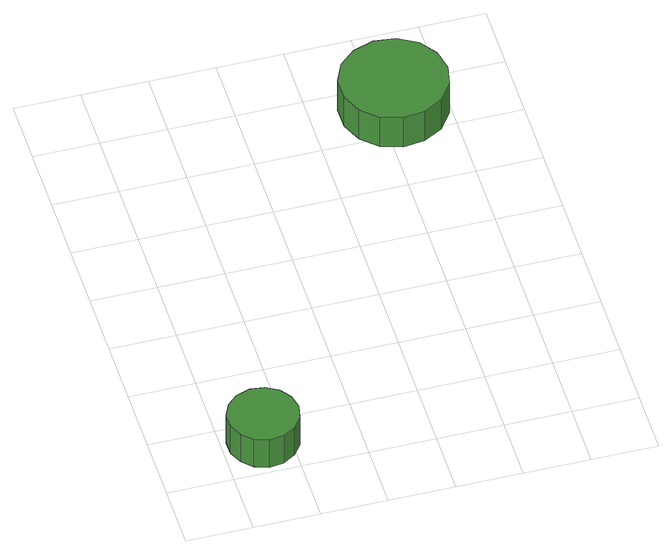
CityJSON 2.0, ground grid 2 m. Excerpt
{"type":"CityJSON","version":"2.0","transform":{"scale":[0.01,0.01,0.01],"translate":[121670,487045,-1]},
"CityObjects":{
"tree1":{"type":"SolitaryVegetationObject","attributes":{"function":"something"},"geometry":[{"type":"MultiSurface","lod":"1","boundaries":[[[0,1,2,3,4,5,6,7,8,9,10,11,12,13,14]],[[15,16,17,18,19,20,21,22,23,24,25,26,27,28,29]],[[0,29,28,1]],[[1,28,27,2]],[[2,27,26,3]],[[3,26,25,4]],[[4,25,24,5]],[[5,24,23,6]],[[6,23,22,7]],[[7,22,21,8]],[[8,21,20,9]],[[9,20,19,10]],[[10,19,18,11]],[[11,18,17,12]],[[12,17,16,13]],[[13,16,15,14]],[[14,15,29,0]]]}]},
"tree2":{"type":"SolitaryVegetationObject","attributes":{"function":"something"},"geometry":[{"type":"MultiSurface","lod":"1","boundaries":[[[30,31,32,33,34,35,36,37,38,39,40,41,42,43,44]],[[45,46,47,48,49,50,51,52,53,54,55,56,57,58,59]],[[30,59,58,31]],[[31,58,57,32]],[[32,57,56,33]],[[33,56,55,34]],[[34,55,54,35]],[[35,54,53,36]],[[36,53,52,37]],[[37,52,51,38]],[[38,51,50,39]],[[39,50,49,40]],[[40,49,48,41]],[[41,48,47,42]],[[42,47,46,43]],[[43,46,45,44]],[[44,45,59,30]]]}]}
},
"vertices":[
[226,124,168],[217,167,168],[191,202,168],[153,224,168],[109,229,168],[67,215,168],[35,186,168],[17,146,168],[17,102,168],[35,62,168],[67,32,168],[109,18,168],[153,23,168],[191,45,168],[217,81,168],[217,81,57],[191,45,57],[153,23,57],[109,18,57],[67,32,57],[35,62,57],[17,102,57],[17,146,57],[35,186,57],[67,215,57],[109,229,57],[153,224,57],[191,202,57],[217,167,57],[226,124,57],
[1004,1309,173],[990,1375,173],[951,1429,173],[893,1462,173],[827,1469,173],[763,1448,173],[713,1404,173],[686,1343,173],[686,1276,173],[713,1215,173],[763,1170,173],[827,1150,173],[893,1157,173],[951,1190,173],[990,1244,173],[990,1244,55],[951,1190,55],[893,1157,55],[827,1150,55],[763,1170,55],[713,1215,55],[686,1276,55],[686,1343,55],[713,1404,55],[763,1448,55],[827,1469,55],[893,1462,55],[951,1429,55],[990,1375,55],[1004,1309,55]
]}
